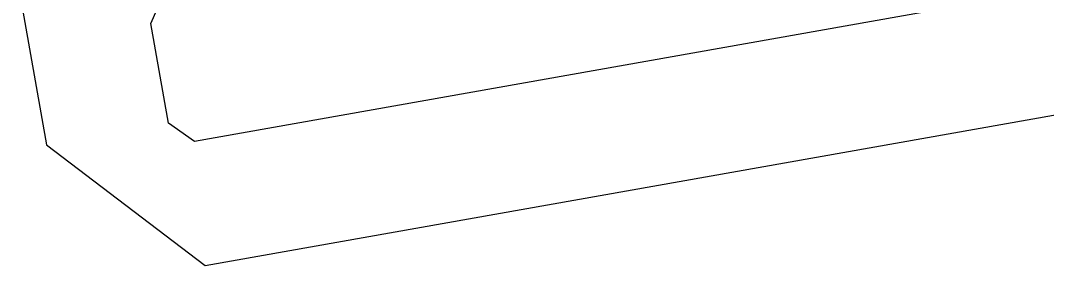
# Model space of a CAD drawing. Header units: millimetres. Extents: x -8417289 to 9420486, y 0 to 166066.
# Drawn here: x -196585.37 to -196574.27, y 105895.89 to 105898.59 of the extents above; entities that cross this region are included whole.
import ezdxf
from ezdxf import colors
from ezdxf.entities.mleader import LeaderData, LeaderLine
from ezdxf.math import Vec2, Vec3

# ---------------------------------------------------------------- set-up
doc = ezdxf.new("R2010")
doc.units = ezdxf.units.MM
doc.header["$MEASUREMENT"] = 0
doc.layers.get('0').update_dxf_attribs({"color": 250, "lineweight": 9})
for name, color, linetype, lineweight in [('_АР ТЕКСТ', 250, 'Continuous', 25), ('АР_Размеры', 175, 'Continuous', 9), ('АР_Сущ Несущая стена', 216, 'Continuous', 30)]:
    doc.layers.add(name, color=color, linetype=linetype, lineweight=lineweight)
doc.styles.add('ISOCPEUR', font='isocpeur.TTF')

# ---------------------------------------------------------------- blocks, each defined once
blk = doc.blocks.new('_DotSmall')
at = {"color": 0, "linetype": 'ByBlock', "const_width": 0.5}
blk.add_lwpolyline([(-0.0625, 0, 1), (0.0625, 0, 1)], format="xyb", close=True, dxfattribs=at)

msp = doc.modelspace()

# ---------------------------------------------------------------- linework, layer by layer
at = {"layer": 'АР_Размеры', "color": 5, "lineweight": 0, "ltscale": 100, "transparency": 33554687}
for points in [[(-196587.455, 105910.573), (-196585.093, 105897.247), (-196583.376, 105895.942), (-196523.251, 105906.598)], [(-196587.455, 105910.573), (-196585.093, 105897.247), (-196583.376, 105895.942), (-196523.251, 105906.598)], [(-196587.455, 105910.573), (-196585.093, 105897.247), (-196583.376, 105895.942), (-196523.251, 105906.598)], [(-196587.455, 105910.573), (-196585.093, 105897.247), (-196583.376, 105895.942), (-196523.251, 105906.598)], [(-196587.455, 105910.573), (-196585.093, 105897.247), (-196583.376, 105895.942), (-196523.251, 105906.598)], [(-196587.455, 105910.573), (-196585.093, 105897.247), (-196583.376, 105895.942), (-196523.251, 105906.598)], [(-196587.455, 105910.573), (-196585.093, 105897.247), (-196583.376, 105895.942), (-196523.251, 105906.598)], [(-196587.455, 105910.573), (-196585.093, 105897.247), (-196583.376, 105895.942), (-196523.251, 105906.598)], [(-196587.455, 105910.573), (-196585.093, 105897.247), (-196583.376, 105895.942), (-196523.251, 105906.598)], [(-196587.455, 105910.573), (-196585.093, 105897.247), (-196583.376, 105895.942), (-196523.251, 105906.598)], [(-196587.455, 105910.573), (-196585.093, 105897.247), (-196583.376, 105895.942), (-196523.251, 105906.598)], [(-196587.455, 105910.573), (-196585.093, 105897.247), (-196583.376, 105895.942), (-196523.251, 105906.598)], [(-196587.455, 105910.573), (-196585.093, 105897.247), (-196583.376, 105895.942), (-196523.251, 105906.598)], [(-196587.455, 105910.573), (-196585.093, 105897.247), (-196583.376, 105895.942), (-196523.251, 105906.598)], [(-196587.455, 105910.573), (-196585.093, 105897.247), (-196583.376, 105895.942), (-196523.251, 105906.598)], [(-196587.455, 105910.573), (-196585.093, 105897.247), (-196583.376, 105895.942), (-196523.251, 105906.598)], [(-196587.455, 105910.573), (-196585.093, 105897.247), (-196583.376, 105895.942), (-196523.251, 105906.598)], [(-196587.455, 105910.573), (-196585.093, 105897.247), (-196583.376, 105895.942), (-196523.251, 105906.598)], [(-196587.455, 105910.573), (-196585.093, 105897.247), (-196583.376, 105895.942), (-196523.251, 105906.598)], [(-196587.455, 105910.573), (-196585.093, 105897.247), (-196583.376, 105895.942), (-196523.251, 105906.598)], [(-196587.455, 105910.573), (-196585.093, 105897.247), (-196583.376, 105895.942), (-196523.251, 105906.598)], [(-196587.455, 105910.573), (-196585.093, 105897.247), (-196583.376, 105895.942), (-196523.251, 105906.598)], [(-196587.455, 105910.573), (-196585.093, 105897.247), (-196583.376, 105895.942), (-196523.251, 105906.598)], [(-196587.455, 105910.573), (-196585.093, 105897.247), (-196583.376, 105895.942), (-196523.251, 105906.598)], [(-196587.455, 105910.573), (-196585.093, 105897.247), (-196583.376, 105895.942), (-196523.251, 105906.598)], [(-196587.455, 105910.573), (-196585.093, 105897.247), (-196583.376, 105895.942), (-196523.251, 105906.598)], [(-196587.455, 105910.573), (-196585.093, 105897.247), (-196583.376, 105895.942), (-196523.251, 105906.598)], [(-196587.455, 105910.573), (-196585.093, 105897.247), (-196583.376, 105895.942), (-196523.251, 105906.598)], [(-196587.455, 105910.573), (-196585.093, 105897.247), (-196583.376, 105895.942), (-196523.251, 105906.598)], [(-196587.455, 105910.573), (-196585.093, 105897.247), (-196583.376, 105895.942), (-196523.251, 105906.598)], [(-196587.455, 105910.573), (-196585.093, 105897.247), (-196583.376, 105895.942), (-196523.251, 105906.598)], [(-196587.455, 105910.573), (-196585.093, 105897.247), (-196583.376, 105895.942), (-196523.251, 105906.598)], [(-196587.455, 105910.573), (-196585.093, 105897.247), (-196583.376, 105895.942), (-196523.251, 105906.598)], [(-196587.455, 105910.573), (-196585.093, 105897.247), (-196583.376, 105895.942), (-196523.251, 105906.598)], [(-196587.455, 105910.573), (-196585.093, 105897.247), (-196583.376, 105895.942), (-196523.251, 105906.598)], [(-196587.455, 105910.573), (-196585.093, 105897.247), (-196583.376, 105895.942), (-196523.251, 105906.598)], [(-196587.455, 105910.573), (-196585.093, 105897.247), (-196583.376, 105895.942), (-196523.251, 105906.598)], [(-196587.455, 105910.573), (-196585.093, 105897.247), (-196583.376, 105895.942), (-196523.251, 105906.598)], [(-196587.455, 105910.573), (-196585.093, 105897.247), (-196583.376, 105895.942), (-196523.251, 105906.598)], [(-196587.455, 105910.573), (-196585.093, 105897.247), (-196583.376, 105895.942), (-196523.251, 105906.598)], [(-196587.455, 105910.573), (-196585.093, 105897.247), (-196583.376, 105895.942), (-196523.251, 105906.598)], [(-196587.455, 105910.573), (-196585.093, 105897.247), (-196583.376, 105895.942), (-196523.251, 105906.598)], [(-196587.455, 105910.573), (-196585.093, 105897.247), (-196583.376, 105895.942), (-196523.251, 105906.598)], [(-196587.455, 105910.573), (-196585.093, 105897.247), (-196583.376, 105895.942), (-196523.251, 105906.598)], [(-196587.455, 105910.573), (-196585.093, 105897.247), (-196583.376, 105895.942), (-196523.251, 105906.598)], [(-196587.455, 105910.573), (-196585.093, 105897.247), (-196583.376, 105895.942), (-196523.251, 105906.598)], [(-196587.455, 105910.573), (-196585.093, 105897.247), (-196583.376, 105895.942), (-196523.251, 105906.598)], [(-196587.455, 105910.573), (-196585.093, 105897.247), (-196583.376, 105895.942), (-196523.251, 105906.598)], [(-196587.455, 105910.573), (-196585.093, 105897.247), (-196583.376, 105895.942), (-196523.251, 105906.598)], [(-196587.455, 105910.573), (-196585.093, 105897.247), (-196583.376, 105895.942), (-196523.251, 105906.598)], [(-196587.455, 105910.573), (-196585.093, 105897.247), (-196583.376, 105895.942), (-196523.251, 105906.598)], [(-196587.455, 105910.573), (-196585.093, 105897.247), (-196583.376, 105895.942), (-196523.251, 105906.598)], [(-196587.455, 105910.573), (-196585.093, 105897.247), (-196583.376, 105895.942), (-196523.251, 105906.598)], [(-196587.455, 105910.573), (-196585.093, 105897.247), (-196583.376, 105895.942), (-196523.251, 105906.598)], [(-196587.455, 105910.573), (-196585.093, 105897.247), (-196583.376, 105895.942), (-196523.251, 105906.598)], [(-196587.455, 105910.573), (-196585.093, 105897.247), (-196583.376, 105895.942), (-196523.251, 105906.598)], [(-196587.455, 105910.573), (-196585.093, 105897.247), (-196583.376, 105895.942), (-196523.251, 105906.598)], [(-196587.455, 105910.573), (-196585.093, 105897.247), (-196583.376, 105895.942), (-196523.251, 105906.598)], [(-196587.455, 105910.573), (-196585.093, 105897.247), (-196583.376, 105895.942), (-196523.251, 105906.598)], [(-196587.455, 105910.573), (-196585.093, 105897.247), (-196583.376, 105895.942), (-196523.251, 105906.598)], [(-196587.455, 105910.573), (-196585.093, 105897.247), (-196583.376, 105895.942), (-196523.251, 105906.598)], [(-196587.455, 105910.573), (-196585.093, 105897.247), (-196583.376, 105895.942), (-196523.251, 105906.598)], [(-196587.455, 105910.573), (-196585.093, 105897.247), (-196583.376, 105895.942), (-196523.251, 105906.598)], [(-196587.455, 105910.573), (-196585.093, 105897.247), (-196583.376, 105895.942), (-196523.251, 105906.598)], [(-196587.455, 105910.573), (-196585.093, 105897.247), (-196583.376, 105895.942), (-196523.251, 105906.598)], [(-196587.455, 105910.573), (-196585.093, 105897.247), (-196583.376, 105895.942), (-196523.251, 105906.598)], [(-196587.455, 105910.573), (-196585.093, 105897.247), (-196583.376, 105895.942), (-196523.251, 105906.598)], [(-196587.455, 105910.573), (-196585.093, 105897.247), (-196583.376, 105895.942), (-196523.251, 105906.598)], [(-196587.455, 105910.573), (-196585.093, 105897.247), (-196583.376, 105895.942), (-196523.251, 105906.598)], [(-196587.455, 105910.573), (-196585.093, 105897.247), (-196583.376, 105895.942), (-196523.251, 105906.598)], [(-196587.455, 105910.573), (-196585.093, 105897.247), (-196583.376, 105895.942), (-196523.251, 105906.598)], [(-196587.455, 105910.573), (-196585.093, 105897.247), (-196583.376, 105895.942), (-196523.251, 105906.598)], [(-196587.455, 105910.573), (-196585.093, 105897.247), (-196583.376, 105895.942), (-196523.251, 105906.598)], [(-196587.455, 105910.573), (-196585.093, 105897.247), (-196583.376, 105895.942), (-196523.251, 105906.598)], [(-196587.455, 105910.573), (-196585.093, 105897.247), (-196583.376, 105895.942), (-196523.251, 105906.598)], [(-196587.455, 105910.573), (-196585.093, 105897.247), (-196583.376, 105895.942), (-196523.251, 105906.598)], [(-196587.455, 105910.573), (-196585.093, 105897.247), (-196583.376, 105895.942), (-196523.251, 105906.598)], [(-196587.455, 105910.573), (-196585.093, 105897.247), (-196583.376, 105895.942), (-196523.251, 105906.598)], [(-196587.455, 105910.573), (-196585.093, 105897.247), (-196583.376, 105895.942), (-196523.251, 105906.598)], [(-196587.455, 105910.573), (-196585.093, 105897.247), (-196583.376, 105895.942), (-196523.251, 105906.598)], [(-196587.455, 105910.573), (-196585.093, 105897.247), (-196583.376, 105895.942), (-196523.251, 105906.598)], [(-196587.455, 105910.573), (-196585.093, 105897.247), (-196583.376, 105895.942), (-196523.251, 105906.598)], [(-196587.455, 105910.573), (-196585.093, 105897.247), (-196583.376, 105895.942), (-196523.251, 105906.598)], [(-196587.455, 105910.573), (-196585.093, 105897.247), (-196583.376, 105895.942), (-196523.251, 105906.598)], [(-196587.455, 105910.573), (-196585.093, 105897.247), (-196583.376, 105895.942), (-196523.251, 105906.598)], [(-196587.455, 105910.573), (-196585.093, 105897.247), (-196583.376, 105895.942), (-196523.251, 105906.598)], [(-196587.455, 105910.573), (-196585.093, 105897.247), (-196583.376, 105895.942), (-196523.251, 105906.598)], [(-196587.455, 105910.573), (-196585.093, 105897.247), (-196583.376, 105895.942), (-196523.251, 105906.598)], [(-196587.455, 105910.573), (-196585.093, 105897.247), (-196583.376, 105895.942), (-196523.251, 105906.598)], [(-196587.455, 105910.573), (-196585.093, 105897.247), (-196583.376, 105895.942), (-196523.251, 105906.598)], [(-196587.455, 105910.573), (-196585.093, 105897.247), (-196583.376, 105895.942), (-196523.251, 105906.598)], [(-196587.455, 105910.573), (-196585.093, 105897.247), (-196583.376, 105895.942), (-196523.251, 105906.598)], [(-196587.455, 105910.573), (-196585.093, 105897.247), (-196583.376, 105895.942), (-196523.251, 105906.598)], [(-196587.455, 105910.573), (-196585.093, 105897.247), (-196583.376, 105895.942), (-196523.251, 105906.598)], [(-196587.455, 105910.573), (-196585.093, 105897.247), (-196583.376, 105895.942), (-196523.251, 105906.598)], [(-196587.455, 105910.573), (-196585.093, 105897.247), (-196583.376, 105895.942), (-196523.251, 105906.598)], [(-196587.455, 105910.573), (-196585.093, 105897.247), (-196583.376, 105895.942), (-196523.251, 105906.598)], [(-196587.455, 105910.573), (-196585.093, 105897.247), (-196583.376, 105895.942), (-196523.251, 105906.598)], [(-196587.455, 105910.573), (-196585.093, 105897.247), (-196583.376, 105895.942), (-196523.251, 105906.598)], [(-196587.455, 105910.573), (-196585.093, 105897.247), (-196583.376, 105895.942), (-196523.251, 105906.598)], [(-196587.455, 105910.573), (-196585.093, 105897.247), (-196583.376, 105895.942), (-196523.251, 105906.598)], [(-196587.455, 105910.573), (-196585.093, 105897.247), (-196583.376, 105895.942), (-196523.251, 105906.598)], [(-196587.455, 105910.573), (-196585.093, 105897.247), (-196583.376, 105895.942), (-196523.251, 105906.598)], [(-196587.455, 105910.573), (-196585.093, 105897.247), (-196583.376, 105895.942), (-196523.251, 105906.598)], [(-196587.455, 105910.573), (-196585.093, 105897.247), (-196583.376, 105895.942), (-196523.251, 105906.598)], [(-196587.455, 105910.573), (-196585.093, 105897.247), (-196583.376, 105895.942), (-196523.251, 105906.598)], [(-196587.455, 105910.573), (-196585.093, 105897.247), (-196583.376, 105895.942), (-196523.251, 105906.598)], [(-196587.455, 105910.573), (-196585.093, 105897.247), (-196583.376, 105895.942), (-196523.251, 105906.598)], [(-196587.455, 105910.573), (-196585.093, 105897.247), (-196583.376, 105895.942), (-196523.251, 105906.598)], [(-196587.455, 105910.573), (-196585.093, 105897.247), (-196583.376, 105895.942), (-196523.251, 105906.598)], [(-196587.455, 105910.573), (-196585.093, 105897.247), (-196583.376, 105895.942), (-196523.251, 105906.598)], [(-196587.455, 105910.573), (-196585.093, 105897.247), (-196583.376, 105895.942), (-196523.251, 105906.598)], [(-196587.455, 105910.573), (-196585.093, 105897.247), (-196583.376, 105895.942), (-196523.251, 105906.598)], [(-196587.455, 105910.573), (-196585.093, 105897.247), (-196583.376, 105895.942), (-196523.251, 105906.598)], [(-196587.455, 105910.573), (-196585.093, 105897.247), (-196583.376, 105895.942), (-196523.251, 105906.598)], [(-196587.455, 105910.573), (-196585.093, 105897.247), (-196583.376, 105895.942), (-196523.251, 105906.598)], [(-196587.455, 105910.573), (-196585.093, 105897.247), (-196583.376, 105895.942), (-196523.251, 105906.598)], [(-196587.455, 105910.573), (-196585.093, 105897.247), (-196583.376, 105895.942), (-196523.251, 105906.598)], [(-196587.455, 105910.573), (-196585.093, 105897.247), (-196583.376, 105895.942), (-196523.251, 105906.598)], [(-196587.455, 105910.573), (-196585.093, 105897.247), (-196583.376, 105895.942), (-196523.251, 105906.598)], [(-196587.455, 105910.573), (-196585.093, 105897.247), (-196583.376, 105895.942), (-196523.251, 105906.598)], [(-196587.455, 105910.573), (-196585.093, 105897.247), (-196583.376, 105895.942), (-196523.251, 105906.598)], [(-196587.455, 105910.573), (-196585.093, 105897.247), (-196583.376, 105895.942), (-196523.251, 105906.598)], [(-196587.455, 105910.573), (-196585.093, 105897.247), (-196583.376, 105895.942), (-196523.251, 105906.598)], [(-196587.455, 105910.573), (-196585.093, 105897.247), (-196583.376, 105895.942), (-196523.251, 105906.598)], [(-196587.455, 105910.573), (-196585.093, 105897.247), (-196583.376, 105895.942), (-196523.251, 105906.598)], [(-196587.455, 105910.573), (-196585.093, 105897.247), (-196583.376, 105895.942), (-196523.251, 105906.598)], [(-196523.605, 105907.897), (-196583.49, 105897.283), (-196583.773, 105897.481), (-196583.964, 105898.561), (-196583.788, 105898.964), (-196581.387, 105899.39), (-196581.189, 105899.672), (-196581.317, 105900.393), (-196581.621, 105900.71), (-196584.022, 105900.285), (-196584.305, 105900.482), (-196585.262, 105905.885), (-196584.514, 105907.255)], [(-196523.605, 105907.897), (-196583.49, 105897.283), (-196583.773, 105897.481), (-196583.964, 105898.561), (-196583.788, 105898.964), (-196581.387, 105899.39), (-196581.189, 105899.672), (-196581.317, 105900.393), (-196581.621, 105900.71), (-196584.022, 105900.285), (-196584.305, 105900.482), (-196585.262, 105905.885), (-196584.514, 105907.255)], [(-196523.605, 105907.897), (-196583.49, 105897.283), (-196583.773, 105897.481), (-196583.964, 105898.561), (-196583.788, 105898.964), (-196581.387, 105899.39), (-196581.189, 105899.672), (-196581.317, 105900.393), (-196581.621, 105900.71), (-196584.022, 105900.285), (-196584.305, 105900.482), (-196585.262, 105905.885), (-196584.514, 105907.255)], [(-196523.605, 105907.897), (-196583.49, 105897.283), (-196583.773, 105897.481), (-196583.964, 105898.561), (-196583.788, 105898.964), (-196581.387, 105899.39), (-196581.189, 105899.672), (-196581.317, 105900.393), (-196581.621, 105900.71), (-196584.022, 105900.285), (-196584.305, 105900.482), (-196585.262, 105905.885), (-196584.514, 105907.255)], [(-196523.605, 105907.897), (-196583.49, 105897.283), (-196583.773, 105897.481), (-196583.964, 105898.561), (-196583.788, 105898.964), (-196581.387, 105899.39), (-196581.189, 105899.672), (-196581.317, 105900.393), (-196581.621, 105900.71), (-196584.022, 105900.285), (-196584.305, 105900.482), (-196585.262, 105905.885), (-196584.514, 105907.255)], [(-196523.605, 105907.897), (-196583.49, 105897.283), (-196583.773, 105897.481), (-196583.964, 105898.561), (-196583.788, 105898.964), (-196581.387, 105899.39), (-196581.189, 105899.672), (-196581.317, 105900.393), (-196581.621, 105900.71), (-196584.022, 105900.285), (-196584.305, 105900.482), (-196585.262, 105905.885), (-196584.514, 105907.255)], [(-196523.605, 105907.897), (-196583.49, 105897.283), (-196583.773, 105897.481), (-196583.964, 105898.561), (-196583.788, 105898.964), (-196581.387, 105899.39), (-196581.189, 105899.672), (-196581.317, 105900.393), (-196581.621, 105900.71), (-196584.022, 105900.285), (-196584.305, 105900.482), (-196585.262, 105905.885), (-196584.514, 105907.255)], [(-196523.605, 105907.897), (-196583.49, 105897.283), (-196583.773, 105897.481), (-196583.964, 105898.561), (-196583.788, 105898.964), (-196581.387, 105899.39), (-196581.189, 105899.672), (-196581.317, 105900.393), (-196581.621, 105900.71), (-196584.022, 105900.285), (-196584.305, 105900.482), (-196585.262, 105905.885), (-196584.514, 105907.255)], [(-196523.605, 105907.897), (-196583.49, 105897.283), (-196583.773, 105897.481), (-196583.964, 105898.561), (-196583.788, 105898.964), (-196581.387, 105899.39), (-196581.189, 105899.672), (-196581.317, 105900.393), (-196581.621, 105900.71), (-196584.022, 105900.285), (-196584.305, 105900.482), (-196585.262, 105905.885), (-196584.514, 105907.255)], [(-196523.605, 105907.897), (-196583.49, 105897.283), (-196583.773, 105897.481), (-196583.964, 105898.561), (-196583.788, 105898.964), (-196581.387, 105899.39), (-196581.189, 105899.672), (-196581.317, 105900.393), (-196581.621, 105900.71), (-196584.022, 105900.285), (-196584.305, 105900.482), (-196585.262, 105905.885), (-196584.514, 105907.255)], [(-196523.605, 105907.897), (-196583.49, 105897.283), (-196583.773, 105897.481), (-196583.964, 105898.561), (-196583.788, 105898.964), (-196581.387, 105899.39), (-196581.189, 105899.672), (-196581.317, 105900.393), (-196581.621, 105900.71), (-196584.022, 105900.285), (-196584.305, 105900.482), (-196585.262, 105905.885), (-196584.514, 105907.255)], [(-196523.605, 105907.897), (-196583.49, 105897.283), (-196583.773, 105897.481), (-196583.964, 105898.561), (-196583.788, 105898.964), (-196581.387, 105899.39), (-196581.189, 105899.672), (-196581.317, 105900.393), (-196581.621, 105900.71), (-196584.022, 105900.285), (-196584.305, 105900.482), (-196585.262, 105905.885), (-196584.514, 105907.255)], [(-196523.605, 105907.897), (-196583.49, 105897.283), (-196583.773, 105897.481), (-196583.964, 105898.561), (-196583.788, 105898.964), (-196581.387, 105899.39), (-196581.189, 105899.672), (-196581.317, 105900.393), (-196581.621, 105900.71), (-196584.022, 105900.285), (-196584.305, 105900.482), (-196585.262, 105905.885), (-196584.514, 105907.255)], [(-196523.605, 105907.897), (-196583.49, 105897.283), (-196583.773, 105897.481), (-196583.964, 105898.561), (-196583.788, 105898.964), (-196581.387, 105899.39), (-196581.189, 105899.672), (-196581.317, 105900.393), (-196581.621, 105900.71), (-196584.022, 105900.285), (-196584.305, 105900.482), (-196585.262, 105905.885), (-196584.514, 105907.255)], [(-196523.605, 105907.897), (-196583.49, 105897.283), (-196583.773, 105897.481), (-196583.964, 105898.561), (-196583.788, 105898.964), (-196581.387, 105899.39), (-196581.189, 105899.672), (-196581.317, 105900.393), (-196581.621, 105900.71), (-196584.022, 105900.285), (-196584.305, 105900.482), (-196585.262, 105905.885), (-196584.514, 105907.255)], [(-196523.605, 105907.897), (-196583.49, 105897.283), (-196583.773, 105897.481), (-196583.964, 105898.561), (-196583.788, 105898.964), (-196581.387, 105899.39), (-196581.189, 105899.672), (-196581.317, 105900.393), (-196581.621, 105900.71), (-196584.022, 105900.285), (-196584.305, 105900.482), (-196585.262, 105905.885), (-196584.514, 105907.255)], [(-196523.605, 105907.897), (-196583.49, 105897.283), (-196583.773, 105897.481), (-196583.964, 105898.561), (-196583.788, 105898.964), (-196581.387, 105899.39), (-196581.189, 105899.672), (-196581.317, 105900.393), (-196581.621, 105900.71), (-196584.022, 105900.285), (-196584.305, 105900.482), (-196585.262, 105905.885), (-196584.514, 105907.255)], [(-196523.605, 105907.897), (-196583.49, 105897.283), (-196583.773, 105897.481), (-196583.964, 105898.561), (-196583.788, 105898.964), (-196581.387, 105899.39), (-196581.189, 105899.672), (-196581.317, 105900.393), (-196581.621, 105900.71), (-196584.022, 105900.285), (-196584.305, 105900.482), (-196585.262, 105905.885), (-196584.514, 105907.255)], [(-196523.605, 105907.897), (-196583.49, 105897.283), (-196583.773, 105897.481), (-196583.964, 105898.561), (-196583.788, 105898.964), (-196581.387, 105899.39), (-196581.189, 105899.672), (-196581.317, 105900.393), (-196581.621, 105900.71), (-196584.022, 105900.285), (-196584.305, 105900.482), (-196585.262, 105905.885), (-196584.514, 105907.255)], [(-196523.605, 105907.897), (-196583.49, 105897.283), (-196583.773, 105897.481), (-196583.964, 105898.561), (-196583.788, 105898.964), (-196581.387, 105899.39), (-196581.189, 105899.672), (-196581.317, 105900.393), (-196581.621, 105900.71), (-196584.022, 105900.285), (-196584.305, 105900.482), (-196585.262, 105905.885), (-196584.514, 105907.255)], [(-196523.605, 105907.897), (-196583.49, 105897.283), (-196583.773, 105897.481), (-196583.964, 105898.561), (-196583.788, 105898.964), (-196581.387, 105899.39), (-196581.189, 105899.672), (-196581.317, 105900.393), (-196581.621, 105900.71), (-196584.022, 105900.285), (-196584.305, 105900.482), (-196585.262, 105905.885), (-196584.514, 105907.255)], [(-196523.605, 105907.897), (-196583.49, 105897.283), (-196583.773, 105897.481), (-196583.964, 105898.561), (-196583.788, 105898.964), (-196581.387, 105899.39), (-196581.189, 105899.672), (-196581.317, 105900.393), (-196581.621, 105900.71), (-196584.022, 105900.285), (-196584.305, 105900.482), (-196585.262, 105905.885), (-196584.514, 105907.255)], [(-196523.605, 105907.897), (-196583.49, 105897.283), (-196583.773, 105897.481), (-196583.964, 105898.561), (-196583.788, 105898.964), (-196581.387, 105899.39), (-196581.189, 105899.672), (-196581.317, 105900.393), (-196581.621, 105900.71), (-196584.022, 105900.285), (-196584.305, 105900.482), (-196585.262, 105905.885), (-196584.514, 105907.255)], [(-196523.605, 105907.897), (-196583.49, 105897.283), (-196583.773, 105897.481), (-196583.964, 105898.561), (-196583.788, 105898.964), (-196581.387, 105899.39), (-196581.189, 105899.672), (-196581.317, 105900.393), (-196581.621, 105900.71), (-196584.022, 105900.285), (-196584.305, 105900.482), (-196585.262, 105905.885), (-196584.514, 105907.255)], [(-196523.605, 105907.897), (-196583.49, 105897.283), (-196583.773, 105897.481), (-196583.964, 105898.561), (-196583.788, 105898.964), (-196581.387, 105899.39), (-196581.189, 105899.672), (-196581.317, 105900.393), (-196581.621, 105900.71), (-196584.022, 105900.285), (-196584.305, 105900.482), (-196585.262, 105905.885), (-196584.514, 105907.255)], [(-196523.605, 105907.897), (-196583.49, 105897.283), (-196583.773, 105897.481), (-196583.964, 105898.561), (-196583.788, 105898.964), (-196581.387, 105899.39), (-196581.189, 105899.672), (-196581.317, 105900.393), (-196581.621, 105900.71), (-196584.022, 105900.285), (-196584.305, 105900.482), (-196585.262, 105905.885), (-196584.514, 105907.255)], [(-196523.605, 105907.897), (-196583.49, 105897.283), (-196583.773, 105897.481), (-196583.964, 105898.561), (-196583.788, 105898.964), (-196581.387, 105899.39), (-196581.189, 105899.672), (-196581.317, 105900.393), (-196581.621, 105900.71), (-196584.022, 105900.285), (-196584.305, 105900.482), (-196585.262, 105905.885), (-196584.514, 105907.255)], [(-196523.605, 105907.897), (-196583.49, 105897.283), (-196583.773, 105897.481), (-196583.964, 105898.561), (-196583.788, 105898.964), (-196581.387, 105899.39), (-196581.189, 105899.672), (-196581.317, 105900.393), (-196581.621, 105900.71), (-196584.022, 105900.285), (-196584.305, 105900.482), (-196585.262, 105905.885), (-196584.514, 105907.255)], [(-196523.605, 105907.897), (-196583.49, 105897.283), (-196583.773, 105897.481), (-196583.964, 105898.561), (-196583.788, 105898.964), (-196581.387, 105899.39), (-196581.189, 105899.672), (-196581.317, 105900.393), (-196581.621, 105900.71), (-196584.022, 105900.285), (-196584.305, 105900.482), (-196585.262, 105905.885), (-196584.514, 105907.255)], [(-196523.605, 105907.897), (-196583.49, 105897.283), (-196583.773, 105897.481), (-196583.964, 105898.561), (-196583.788, 105898.964), (-196581.387, 105899.39), (-196581.189, 105899.672), (-196581.317, 105900.393), (-196581.621, 105900.71), (-196584.022, 105900.285), (-196584.305, 105900.482), (-196585.262, 105905.885), (-196584.514, 105907.255)], [(-196523.605, 105907.897), (-196583.49, 105897.283), (-196583.773, 105897.481), (-196583.964, 105898.561), (-196583.788, 105898.964), (-196581.387, 105899.39), (-196581.189, 105899.672), (-196581.317, 105900.393), (-196581.621, 105900.71), (-196584.022, 105900.285), (-196584.305, 105900.482), (-196585.262, 105905.885), (-196584.514, 105907.255)], [(-196523.605, 105907.897), (-196583.49, 105897.283), (-196583.773, 105897.481), (-196583.964, 105898.561), (-196583.788, 105898.964), (-196581.387, 105899.39), (-196581.189, 105899.672), (-196581.317, 105900.393), (-196581.621, 105900.71), (-196584.022, 105900.285), (-196584.305, 105900.482), (-196585.262, 105905.885), (-196584.514, 105907.255)], [(-196523.605, 105907.897), (-196583.49, 105897.283), (-196583.773, 105897.481), (-196583.964, 105898.561), (-196583.788, 105898.964), (-196581.387, 105899.39), (-196581.189, 105899.672), (-196581.317, 105900.393), (-196581.621, 105900.71), (-196584.022, 105900.285), (-196584.305, 105900.482), (-196585.262, 105905.885), (-196584.514, 105907.255)], [(-196523.605, 105907.897), (-196583.49, 105897.283), (-196583.773, 105897.481), (-196583.964, 105898.561), (-196583.788, 105898.964), (-196581.387, 105899.39), (-196581.189, 105899.672), (-196581.317, 105900.393), (-196581.621, 105900.71), (-196584.022, 105900.285), (-196584.305, 105900.482), (-196585.262, 105905.885), (-196584.514, 105907.255)], [(-196523.605, 105907.897), (-196583.49, 105897.283), (-196583.773, 105897.481), (-196583.964, 105898.561), (-196583.788, 105898.964), (-196581.387, 105899.39), (-196581.189, 105899.672), (-196581.317, 105900.393), (-196581.621, 105900.71), (-196584.022, 105900.285), (-196584.305, 105900.482), (-196585.262, 105905.885), (-196584.514, 105907.255)], [(-196523.605, 105907.897), (-196583.49, 105897.283), (-196583.773, 105897.481), (-196583.964, 105898.561), (-196583.788, 105898.964), (-196581.387, 105899.39), (-196581.189, 105899.672), (-196581.317, 105900.393), (-196581.621, 105900.71), (-196584.022, 105900.285), (-196584.305, 105900.482), (-196585.262, 105905.885), (-196584.514, 105907.255)], [(-196523.605, 105907.897), (-196583.49, 105897.283), (-196583.773, 105897.481), (-196583.964, 105898.561), (-196583.788, 105898.964), (-196581.387, 105899.39), (-196581.189, 105899.672), (-196581.317, 105900.393), (-196581.621, 105900.71), (-196584.022, 105900.285), (-196584.305, 105900.482), (-196585.262, 105905.885), (-196584.514, 105907.255)], [(-196523.605, 105907.897), (-196583.49, 105897.283), (-196583.773, 105897.481), (-196583.964, 105898.561), (-196583.788, 105898.964), (-196581.387, 105899.39), (-196581.189, 105899.672), (-196581.317, 105900.393), (-196581.621, 105900.71), (-196584.022, 105900.285), (-196584.305, 105900.482), (-196585.262, 105905.885), (-196584.514, 105907.255)], [(-196523.605, 105907.897), (-196583.49, 105897.283), (-196583.773, 105897.481), (-196583.964, 105898.561), (-196583.788, 105898.964), (-196581.387, 105899.39), (-196581.189, 105899.672), (-196581.317, 105900.393), (-196581.621, 105900.71), (-196584.022, 105900.285), (-196584.305, 105900.482), (-196585.262, 105905.885), (-196584.514, 105907.255)], [(-196523.605, 105907.897), (-196583.49, 105897.283), (-196583.773, 105897.481), (-196583.964, 105898.561), (-196583.788, 105898.964), (-196581.387, 105899.39), (-196581.189, 105899.672), (-196581.317, 105900.393), (-196581.621, 105900.71), (-196584.022, 105900.285), (-196584.305, 105900.482), (-196585.262, 105905.885), (-196584.514, 105907.255)], [(-196523.605, 105907.897), (-196583.49, 105897.283), (-196583.773, 105897.481), (-196583.964, 105898.561), (-196583.788, 105898.964), (-196581.387, 105899.39), (-196581.189, 105899.672), (-196581.317, 105900.393), (-196581.621, 105900.71), (-196584.022, 105900.285), (-196584.305, 105900.482), (-196585.262, 105905.885), (-196584.514, 105907.255)], [(-196523.605, 105907.897), (-196583.49, 105897.283), (-196583.773, 105897.481), (-196583.964, 105898.561), (-196583.788, 105898.964), (-196581.387, 105899.39), (-196581.189, 105899.672), (-196581.317, 105900.393), (-196581.621, 105900.71), (-196584.022, 105900.285), (-196584.305, 105900.482), (-196585.262, 105905.885), (-196584.514, 105907.255)], [(-196523.605, 105907.897), (-196583.49, 105897.283), (-196583.773, 105897.481), (-196583.964, 105898.561), (-196583.788, 105898.964), (-196581.387, 105899.39), (-196581.189, 105899.672), (-196581.317, 105900.393), (-196581.621, 105900.71), (-196584.022, 105900.285), (-196584.305, 105900.482), (-196585.262, 105905.885), (-196584.514, 105907.255)], [(-196523.605, 105907.897), (-196583.49, 105897.283), (-196583.773, 105897.481), (-196583.964, 105898.561), (-196583.788, 105898.964), (-196581.387, 105899.39), (-196581.189, 105899.672), (-196581.317, 105900.393), (-196581.621, 105900.71), (-196584.022, 105900.285), (-196584.305, 105900.482), (-196585.262, 105905.885), (-196584.514, 105907.255)], [(-196523.605, 105907.897), (-196583.49, 105897.283), (-196583.773, 105897.481), (-196583.964, 105898.561), (-196583.788, 105898.964), (-196581.387, 105899.39), (-196581.189, 105899.672), (-196581.317, 105900.393), (-196581.621, 105900.71), (-196584.022, 105900.285), (-196584.305, 105900.482), (-196585.262, 105905.885), (-196584.514, 105907.255)], [(-196523.605, 105907.897), (-196583.49, 105897.283), (-196583.773, 105897.481), (-196583.964, 105898.561), (-196583.788, 105898.964), (-196581.387, 105899.39), (-196581.189, 105899.672), (-196581.317, 105900.393), (-196581.621, 105900.71), (-196584.022, 105900.285), (-196584.305, 105900.482), (-196585.262, 105905.885), (-196584.514, 105907.255)], [(-196523.605, 105907.897), (-196583.49, 105897.283), (-196583.773, 105897.481), (-196583.964, 105898.561), (-196583.788, 105898.964), (-196581.387, 105899.39), (-196581.189, 105899.672), (-196581.317, 105900.393), (-196581.621, 105900.71), (-196584.022, 105900.285), (-196584.305, 105900.482), (-196585.262, 105905.885), (-196584.514, 105907.255)], [(-196523.605, 105907.897), (-196583.49, 105897.283), (-196583.773, 105897.481), (-196583.964, 105898.561), (-196583.788, 105898.964), (-196581.387, 105899.39), (-196581.189, 105899.672), (-196581.317, 105900.393), (-196581.621, 105900.71), (-196584.022, 105900.285), (-196584.305, 105900.482), (-196585.262, 105905.885), (-196584.514, 105907.255)], [(-196523.605, 105907.897), (-196583.49, 105897.283), (-196583.773, 105897.481), (-196583.964, 105898.561), (-196583.788, 105898.964), (-196581.387, 105899.39), (-196581.189, 105899.672), (-196581.317, 105900.393), (-196581.621, 105900.71), (-196584.022, 105900.285), (-196584.305, 105900.482), (-196585.262, 105905.885), (-196584.514, 105907.255)], [(-196523.605, 105907.897), (-196583.49, 105897.283), (-196583.773, 105897.481), (-196583.964, 105898.561), (-196583.788, 105898.964), (-196581.387, 105899.39), (-196581.189, 105899.672), (-196581.317, 105900.393), (-196581.621, 105900.71), (-196584.022, 105900.285), (-196584.305, 105900.482), (-196585.262, 105905.885), (-196584.514, 105907.255)], [(-196523.605, 105907.897), (-196583.49, 105897.283), (-196583.773, 105897.481), (-196583.964, 105898.561), (-196583.788, 105898.964), (-196581.387, 105899.39), (-196581.189, 105899.672), (-196581.317, 105900.393), (-196581.621, 105900.71), (-196584.022, 105900.285), (-196584.305, 105900.482), (-196585.262, 105905.885), (-196584.514, 105907.255)], [(-196523.605, 105907.897), (-196583.49, 105897.283), (-196583.773, 105897.481), (-196583.964, 105898.561), (-196583.788, 105898.964), (-196581.387, 105899.39), (-196581.189, 105899.672), (-196581.317, 105900.393), (-196581.621, 105900.71), (-196584.022, 105900.285), (-196584.305, 105900.482), (-196585.262, 105905.885), (-196584.514, 105907.255)], [(-196523.605, 105907.897), (-196583.49, 105897.283), (-196583.773, 105897.481), (-196583.964, 105898.561), (-196583.788, 105898.964), (-196581.387, 105899.39), (-196581.189, 105899.672), (-196581.317, 105900.393), (-196581.621, 105900.71), (-196584.022, 105900.285), (-196584.305, 105900.482), (-196585.262, 105905.885), (-196584.514, 105907.255)], [(-196523.605, 105907.897), (-196583.49, 105897.283), (-196583.773, 105897.481), (-196583.964, 105898.561), (-196583.788, 105898.964), (-196581.387, 105899.39), (-196581.189, 105899.672), (-196581.317, 105900.393), (-196581.621, 105900.71), (-196584.022, 105900.285), (-196584.305, 105900.482), (-196585.262, 105905.885), (-196584.514, 105907.255)], [(-196523.605, 105907.897), (-196583.49, 105897.283), (-196583.773, 105897.481), (-196583.964, 105898.561), (-196583.788, 105898.964), (-196581.387, 105899.39), (-196581.189, 105899.672), (-196581.317, 105900.393), (-196581.621, 105900.71), (-196584.022, 105900.285), (-196584.305, 105900.482), (-196585.262, 105905.885), (-196584.514, 105907.255)], [(-196523.605, 105907.897), (-196583.49, 105897.283), (-196583.773, 105897.481), (-196583.964, 105898.561), (-196583.788, 105898.964), (-196581.387, 105899.39), (-196581.189, 105899.672), (-196581.317, 105900.393), (-196581.621, 105900.71), (-196584.022, 105900.285), (-196584.305, 105900.482), (-196585.262, 105905.885), (-196584.514, 105907.255)], [(-196523.605, 105907.897), (-196583.49, 105897.283), (-196583.773, 105897.481), (-196583.964, 105898.561), (-196583.788, 105898.964), (-196581.387, 105899.39), (-196581.189, 105899.672), (-196581.317, 105900.393), (-196581.621, 105900.71), (-196584.022, 105900.285), (-196584.305, 105900.482), (-196585.262, 105905.885), (-196584.514, 105907.255)], [(-196523.605, 105907.897), (-196583.49, 105897.283), (-196583.773, 105897.481), (-196583.964, 105898.561), (-196583.788, 105898.964), (-196581.387, 105899.39), (-196581.189, 105899.672), (-196581.317, 105900.393), (-196581.621, 105900.71), (-196584.022, 105900.285), (-196584.305, 105900.482), (-196585.262, 105905.885), (-196584.514, 105907.255)], [(-196523.605, 105907.897), (-196583.49, 105897.283), (-196583.773, 105897.481), (-196583.964, 105898.561), (-196583.788, 105898.964), (-196581.387, 105899.39), (-196581.189, 105899.672), (-196581.317, 105900.393), (-196581.621, 105900.71), (-196584.022, 105900.285), (-196584.305, 105900.482), (-196585.262, 105905.885), (-196584.514, 105907.255)], [(-196523.605, 105907.897), (-196583.49, 105897.283), (-196583.773, 105897.481), (-196583.964, 105898.561), (-196583.788, 105898.964), (-196581.387, 105899.39), (-196581.189, 105899.672), (-196581.317, 105900.393), (-196581.621, 105900.71), (-196584.022, 105900.285), (-196584.305, 105900.482), (-196585.262, 105905.885), (-196584.514, 105907.255)], [(-196523.605, 105907.897), (-196583.49, 105897.283), (-196583.773, 105897.481), (-196583.964, 105898.561), (-196583.788, 105898.964), (-196581.387, 105899.39), (-196581.189, 105899.672), (-196581.317, 105900.393), (-196581.621, 105900.71), (-196584.022, 105900.285), (-196584.305, 105900.482), (-196585.262, 105905.885), (-196584.514, 105907.255)], [(-196523.605, 105907.897), (-196583.49, 105897.283), (-196583.773, 105897.481), (-196583.964, 105898.561), (-196583.788, 105898.964), (-196581.387, 105899.39), (-196581.189, 105899.672), (-196581.317, 105900.393), (-196581.621, 105900.71), (-196584.022, 105900.285), (-196584.305, 105900.482), (-196585.262, 105905.885), (-196584.514, 105907.255)], [(-196523.605, 105907.897), (-196583.49, 105897.283), (-196583.773, 105897.481), (-196583.964, 105898.561), (-196583.788, 105898.964), (-196581.387, 105899.39), (-196581.189, 105899.672), (-196581.317, 105900.393), (-196581.621, 105900.71), (-196584.022, 105900.285), (-196584.305, 105900.482), (-196585.262, 105905.885), (-196584.514, 105907.255)], [(-196523.605, 105907.897), (-196583.49, 105897.283), (-196583.773, 105897.481), (-196583.964, 105898.561), (-196583.788, 105898.964), (-196581.387, 105899.39), (-196581.189, 105899.672), (-196581.317, 105900.393), (-196581.621, 105900.71), (-196584.022, 105900.285), (-196584.305, 105900.482), (-196585.262, 105905.885), (-196584.514, 105907.255)], [(-196523.605, 105907.897), (-196583.49, 105897.283), (-196583.773, 105897.481), (-196583.964, 105898.561), (-196583.788, 105898.964), (-196581.387, 105899.39), (-196581.189, 105899.672), (-196581.317, 105900.393), (-196581.621, 105900.71), (-196584.022, 105900.285), (-196584.305, 105900.482), (-196585.262, 105905.885), (-196584.514, 105907.255)], [(-196523.605, 105907.897), (-196583.49, 105897.283), (-196583.773, 105897.481), (-196583.964, 105898.561), (-196583.788, 105898.964), (-196581.387, 105899.39), (-196581.189, 105899.672), (-196581.317, 105900.393), (-196581.621, 105900.71), (-196584.022, 105900.285), (-196584.305, 105900.482), (-196585.262, 105905.885), (-196584.514, 105907.255)], [(-196523.605, 105907.897), (-196583.49, 105897.283), (-196583.773, 105897.481), (-196583.964, 105898.561), (-196583.788, 105898.964), (-196581.387, 105899.39), (-196581.189, 105899.672), (-196581.317, 105900.393), (-196581.621, 105900.71), (-196584.022, 105900.285), (-196584.305, 105900.482), (-196585.262, 105905.885), (-196584.514, 105907.255)], [(-196523.605, 105907.897), (-196583.49, 105897.283), (-196583.773, 105897.481), (-196583.964, 105898.561), (-196583.788, 105898.964), (-196581.387, 105899.39), (-196581.189, 105899.672), (-196581.317, 105900.393), (-196581.621, 105900.71), (-196584.022, 105900.285), (-196584.305, 105900.482), (-196585.262, 105905.885), (-196584.514, 105907.255)], [(-196523.605, 105907.897), (-196583.49, 105897.283), (-196583.773, 105897.481), (-196583.964, 105898.561), (-196583.788, 105898.964), (-196581.387, 105899.39), (-196581.189, 105899.672), (-196581.317, 105900.393), (-196581.621, 105900.71), (-196584.022, 105900.285), (-196584.305, 105900.482), (-196585.262, 105905.885), (-196584.514, 105907.255)], [(-196523.605, 105907.897), (-196583.49, 105897.283), (-196583.773, 105897.481), (-196583.964, 105898.561), (-196583.788, 105898.964), (-196581.387, 105899.39), (-196581.189, 105899.672), (-196581.317, 105900.393), (-196581.621, 105900.71), (-196584.022, 105900.285), (-196584.305, 105900.482), (-196585.262, 105905.885), (-196584.514, 105907.255)], [(-196523.605, 105907.897), (-196583.49, 105897.283), (-196583.773, 105897.481), (-196583.964, 105898.561), (-196583.788, 105898.964), (-196581.387, 105899.39), (-196581.189, 105899.672), (-196581.317, 105900.393), (-196581.621, 105900.71), (-196584.022, 105900.285), (-196584.305, 105900.482), (-196585.262, 105905.885), (-196584.514, 105907.255)], [(-196523.605, 105907.897), (-196583.49, 105897.283), (-196583.773, 105897.481), (-196583.964, 105898.561), (-196583.788, 105898.964), (-196581.387, 105899.39), (-196581.189, 105899.672), (-196581.317, 105900.393), (-196581.621, 105900.71), (-196584.022, 105900.285), (-196584.305, 105900.482), (-196585.262, 105905.885), (-196584.514, 105907.255)], [(-196523.605, 105907.897), (-196583.49, 105897.283), (-196583.773, 105897.481), (-196583.964, 105898.561), (-196583.788, 105898.964), (-196581.387, 105899.39), (-196581.189, 105899.672), (-196581.317, 105900.393), (-196581.621, 105900.71), (-196584.022, 105900.285), (-196584.305, 105900.482), (-196585.262, 105905.885), (-196584.514, 105907.255)], [(-196523.605, 105907.897), (-196583.49, 105897.283), (-196583.773, 105897.481), (-196583.964, 105898.561), (-196583.788, 105898.964), (-196581.387, 105899.39), (-196581.189, 105899.672), (-196581.317, 105900.393), (-196581.621, 105900.71), (-196584.022, 105900.285), (-196584.305, 105900.482), (-196585.262, 105905.885), (-196584.514, 105907.255)], [(-196523.605, 105907.897), (-196583.49, 105897.283), (-196583.773, 105897.481), (-196583.964, 105898.561), (-196583.788, 105898.964), (-196581.387, 105899.39), (-196581.189, 105899.672), (-196581.317, 105900.393), (-196581.621, 105900.71), (-196584.022, 105900.285), (-196584.305, 105900.482), (-196585.262, 105905.885), (-196584.514, 105907.255)], [(-196523.605, 105907.897), (-196583.49, 105897.283), (-196583.773, 105897.481), (-196583.964, 105898.561), (-196583.788, 105898.964), (-196581.387, 105899.39), (-196581.189, 105899.672), (-196581.317, 105900.393), (-196581.621, 105900.71), (-196584.022, 105900.285), (-196584.305, 105900.482), (-196585.262, 105905.885), (-196584.514, 105907.255)], [(-196523.605, 105907.897), (-196583.49, 105897.283), (-196583.773, 105897.481), (-196583.964, 105898.561), (-196583.788, 105898.964), (-196581.387, 105899.39), (-196581.189, 105899.672), (-196581.317, 105900.393), (-196581.621, 105900.71), (-196584.022, 105900.285), (-196584.305, 105900.482), (-196585.262, 105905.885), (-196584.514, 105907.255)], [(-196523.605, 105907.897), (-196583.49, 105897.283), (-196583.773, 105897.481), (-196583.964, 105898.561), (-196583.788, 105898.964), (-196581.387, 105899.39), (-196581.189, 105899.672), (-196581.317, 105900.393), (-196581.621, 105900.71), (-196584.022, 105900.285), (-196584.305, 105900.482), (-196585.262, 105905.885), (-196584.514, 105907.255)], [(-196523.605, 105907.897), (-196583.49, 105897.283), (-196583.773, 105897.481), (-196583.964, 105898.561), (-196583.788, 105898.964), (-196581.387, 105899.39), (-196581.189, 105899.672), (-196581.317, 105900.393), (-196581.621, 105900.71), (-196584.022, 105900.285), (-196584.305, 105900.482), (-196585.262, 105905.885), (-196584.514, 105907.255)], [(-196523.605, 105907.897), (-196583.49, 105897.283), (-196583.773, 105897.481), (-196583.964, 105898.561), (-196583.788, 105898.964), (-196581.387, 105899.39), (-196581.189, 105899.672), (-196581.317, 105900.393), (-196581.621, 105900.71), (-196584.022, 105900.285), (-196584.305, 105900.482), (-196585.262, 105905.885), (-196584.514, 105907.255)], [(-196523.605, 105907.897), (-196583.49, 105897.283), (-196583.773, 105897.481), (-196583.964, 105898.561), (-196583.788, 105898.964), (-196581.387, 105899.39), (-196581.189, 105899.672), (-196581.317, 105900.393), (-196581.621, 105900.71), (-196584.022, 105900.285), (-196584.305, 105900.482), (-196585.262, 105905.885), (-196584.514, 105907.255)], [(-196523.605, 105907.897), (-196583.49, 105897.283), (-196583.773, 105897.481), (-196583.964, 105898.561), (-196583.788, 105898.964), (-196581.387, 105899.39), (-196581.189, 105899.672), (-196581.317, 105900.393), (-196581.621, 105900.71), (-196584.022, 105900.285), (-196584.305, 105900.482), (-196585.262, 105905.885), (-196584.514, 105907.255)], [(-196523.605, 105907.897), (-196583.49, 105897.283), (-196583.773, 105897.481), (-196583.964, 105898.561), (-196583.788, 105898.964), (-196581.387, 105899.39), (-196581.189, 105899.672), (-196581.317, 105900.393), (-196581.621, 105900.71), (-196584.022, 105900.285), (-196584.305, 105900.482), (-196585.262, 105905.885), (-196584.514, 105907.255)], [(-196523.605, 105907.897), (-196583.49, 105897.283), (-196583.773, 105897.481), (-196583.964, 105898.561), (-196583.788, 105898.964), (-196581.387, 105899.39), (-196581.189, 105899.672), (-196581.317, 105900.393), (-196581.621, 105900.71), (-196584.022, 105900.285), (-196584.305, 105900.482), (-196585.262, 105905.885), (-196584.514, 105907.255)], [(-196523.605, 105907.897), (-196583.49, 105897.283), (-196583.773, 105897.481), (-196583.964, 105898.561), (-196583.788, 105898.964), (-196581.387, 105899.39), (-196581.189, 105899.672), (-196581.317, 105900.393), (-196581.621, 105900.71), (-196584.022, 105900.285), (-196584.305, 105900.482), (-196585.262, 105905.885), (-196584.514, 105907.255)], [(-196523.605, 105907.897), (-196583.49, 105897.283), (-196583.773, 105897.481), (-196583.964, 105898.561), (-196583.788, 105898.964), (-196581.387, 105899.39), (-196581.189, 105899.672), (-196581.317, 105900.393), (-196581.621, 105900.71), (-196584.022, 105900.285), (-196584.305, 105900.482), (-196585.262, 105905.885), (-196584.514, 105907.255)], [(-196523.605, 105907.897), (-196583.49, 105897.283), (-196583.773, 105897.481), (-196583.964, 105898.561), (-196583.788, 105898.964), (-196581.387, 105899.39), (-196581.189, 105899.672), (-196581.317, 105900.393), (-196581.621, 105900.71), (-196584.022, 105900.285), (-196584.305, 105900.482), (-196585.262, 105905.885), (-196584.514, 105907.255)], [(-196523.605, 105907.897), (-196583.49, 105897.283), (-196583.773, 105897.481), (-196583.964, 105898.561), (-196583.788, 105898.964), (-196581.387, 105899.39), (-196581.189, 105899.672), (-196581.317, 105900.393), (-196581.621, 105900.71), (-196584.022, 105900.285), (-196584.305, 105900.482), (-196585.262, 105905.885), (-196584.514, 105907.255)], [(-196523.605, 105907.897), (-196583.49, 105897.283), (-196583.773, 105897.481), (-196583.964, 105898.561), (-196583.788, 105898.964), (-196581.387, 105899.39), (-196581.189, 105899.672), (-196581.317, 105900.393), (-196581.621, 105900.71), (-196584.022, 105900.285), (-196584.305, 105900.482), (-196585.262, 105905.885), (-196584.514, 105907.255)], [(-196523.605, 105907.897), (-196583.49, 105897.283), (-196583.773, 105897.481), (-196583.964, 105898.561), (-196583.788, 105898.964), (-196581.387, 105899.39), (-196581.189, 105899.672), (-196581.317, 105900.393), (-196581.621, 105900.71), (-196584.022, 105900.285), (-196584.305, 105900.482), (-196585.262, 105905.885), (-196584.514, 105907.255)], [(-196523.605, 105907.897), (-196583.49, 105897.283), (-196583.773, 105897.481), (-196583.964, 105898.561), (-196583.788, 105898.964), (-196581.387, 105899.39), (-196581.189, 105899.672), (-196581.317, 105900.393), (-196581.621, 105900.71), (-196584.022, 105900.285), (-196584.305, 105900.482), (-196585.262, 105905.885), (-196584.514, 105907.255)], [(-196523.605, 105907.897), (-196583.49, 105897.283), (-196583.773, 105897.481), (-196583.964, 105898.561), (-196583.788, 105898.964), (-196581.387, 105899.39), (-196581.189, 105899.672), (-196581.317, 105900.393), (-196581.621, 105900.71), (-196584.022, 105900.285), (-196584.305, 105900.482), (-196585.262, 105905.885), (-196584.514, 105907.255)], [(-196523.605, 105907.897), (-196583.49, 105897.283), (-196583.773, 105897.481), (-196583.964, 105898.561), (-196583.788, 105898.964), (-196581.387, 105899.39), (-196581.189, 105899.672), (-196581.317, 105900.393), (-196581.621, 105900.71), (-196584.022, 105900.285), (-196584.305, 105900.482), (-196585.262, 105905.885), (-196584.514, 105907.255)], [(-196523.605, 105907.897), (-196583.49, 105897.283), (-196583.773, 105897.481), (-196583.964, 105898.561), (-196583.788, 105898.964), (-196581.387, 105899.39), (-196581.189, 105899.672), (-196581.317, 105900.393), (-196581.621, 105900.71), (-196584.022, 105900.285), (-196584.305, 105900.482), (-196585.262, 105905.885), (-196584.514, 105907.255)], [(-196523.605, 105907.897), (-196583.49, 105897.283), (-196583.773, 105897.481), (-196583.964, 105898.561), (-196583.788, 105898.964), (-196581.387, 105899.39), (-196581.189, 105899.672), (-196581.317, 105900.393), (-196581.621, 105900.71), (-196584.022, 105900.285), (-196584.305, 105900.482), (-196585.262, 105905.885), (-196584.514, 105907.255)], [(-196523.605, 105907.897), (-196583.49, 105897.283), (-196583.773, 105897.481), (-196583.964, 105898.561), (-196583.788, 105898.964), (-196581.387, 105899.39), (-196581.189, 105899.672), (-196581.317, 105900.393), (-196581.621, 105900.71), (-196584.022, 105900.285), (-196584.305, 105900.482), (-196585.262, 105905.885), (-196584.514, 105907.255)], [(-196523.605, 105907.897), (-196583.49, 105897.283), (-196583.773, 105897.481), (-196583.964, 105898.561), (-196583.788, 105898.964), (-196581.387, 105899.39), (-196581.189, 105899.672), (-196581.317, 105900.393), (-196581.621, 105900.71), (-196584.022, 105900.285), (-196584.305, 105900.482), (-196585.262, 105905.885), (-196584.514, 105907.255)], [(-196523.605, 105907.897), (-196583.49, 105897.283), (-196583.773, 105897.481), (-196583.964, 105898.561), (-196583.788, 105898.964), (-196581.387, 105899.39), (-196581.189, 105899.672), (-196581.317, 105900.393), (-196581.621, 105900.71), (-196584.022, 105900.285), (-196584.305, 105900.482), (-196585.262, 105905.885), (-196584.514, 105907.255)], [(-196523.605, 105907.897), (-196583.49, 105897.283), (-196583.773, 105897.481), (-196583.964, 105898.561), (-196583.788, 105898.964), (-196581.387, 105899.39), (-196581.189, 105899.672), (-196581.317, 105900.393), (-196581.621, 105900.71), (-196584.022, 105900.285), (-196584.305, 105900.482), (-196585.262, 105905.885), (-196584.514, 105907.255)], [(-196523.605, 105907.897), (-196583.49, 105897.283), (-196583.773, 105897.481), (-196583.964, 105898.561), (-196583.788, 105898.964), (-196581.387, 105899.39), (-196581.189, 105899.672), (-196581.317, 105900.393), (-196581.621, 105900.71), (-196584.022, 105900.285), (-196584.305, 105900.482), (-196585.262, 105905.885), (-196584.514, 105907.255)], [(-196523.605, 105907.897), (-196583.49, 105897.283), (-196583.773, 105897.481), (-196583.964, 105898.561), (-196583.788, 105898.964), (-196581.387, 105899.39), (-196581.189, 105899.672), (-196581.317, 105900.393), (-196581.621, 105900.71), (-196584.022, 105900.285), (-196584.305, 105900.482), (-196585.262, 105905.885), (-196584.514, 105907.255)], [(-196523.605, 105907.897), (-196583.49, 105897.283), (-196583.773, 105897.481), (-196583.964, 105898.561), (-196583.788, 105898.964), (-196581.387, 105899.39), (-196581.189, 105899.672), (-196581.317, 105900.393), (-196581.621, 105900.71), (-196584.022, 105900.285), (-196584.305, 105900.482), (-196585.262, 105905.885), (-196584.514, 105907.255)], [(-196523.605, 105907.897), (-196583.49, 105897.283), (-196583.773, 105897.481), (-196583.964, 105898.561), (-196583.788, 105898.964), (-196581.387, 105899.39), (-196581.189, 105899.672), (-196581.317, 105900.393), (-196581.621, 105900.71), (-196584.022, 105900.285), (-196584.305, 105900.482), (-196585.262, 105905.885), (-196584.514, 105907.255)], [(-196523.605, 105907.897), (-196583.49, 105897.283), (-196583.773, 105897.481), (-196583.964, 105898.561), (-196583.788, 105898.964), (-196581.387, 105899.39), (-196581.189, 105899.672), (-196581.317, 105900.393), (-196581.621, 105900.71), (-196584.022, 105900.285), (-196584.305, 105900.482), (-196585.262, 105905.885), (-196584.514, 105907.255)], [(-196523.605, 105907.897), (-196583.49, 105897.283), (-196583.773, 105897.481), (-196583.964, 105898.561), (-196583.788, 105898.964), (-196581.387, 105899.39), (-196581.189, 105899.672), (-196581.317, 105900.393), (-196581.621, 105900.71), (-196584.022, 105900.285), (-196584.305, 105900.482), (-196585.262, 105905.885), (-196584.514, 105907.255)], [(-196523.605, 105907.897), (-196583.49, 105897.283), (-196583.773, 105897.481), (-196583.964, 105898.561), (-196583.788, 105898.964), (-196581.387, 105899.39), (-196581.189, 105899.672), (-196581.317, 105900.393), (-196581.621, 105900.71), (-196584.022, 105900.285), (-196584.305, 105900.482), (-196585.262, 105905.885), (-196584.514, 105907.255)], [(-196523.605, 105907.897), (-196583.49, 105897.283), (-196583.773, 105897.481), (-196583.964, 105898.561), (-196583.788, 105898.964), (-196581.387, 105899.39), (-196581.189, 105899.672), (-196581.317, 105900.393), (-196581.621, 105900.71), (-196584.022, 105900.285), (-196584.305, 105900.482), (-196585.262, 105905.885), (-196584.514, 105907.255)], [(-196523.605, 105907.897), (-196583.49, 105897.283), (-196583.773, 105897.481), (-196583.964, 105898.561), (-196583.788, 105898.964), (-196581.387, 105899.39), (-196581.189, 105899.672), (-196581.317, 105900.393), (-196581.621, 105900.71), (-196584.022, 105900.285), (-196584.305, 105900.482), (-196585.262, 105905.885), (-196584.514, 105907.255)], [(-196523.605, 105907.897), (-196583.49, 105897.283), (-196583.773, 105897.481), (-196583.964, 105898.561), (-196583.788, 105898.964), (-196581.387, 105899.39), (-196581.189, 105899.672), (-196581.317, 105900.393), (-196581.621, 105900.71), (-196584.022, 105900.285), (-196584.305, 105900.482), (-196585.262, 105905.885), (-196584.514, 105907.255)], [(-196523.605, 105907.897), (-196583.49, 105897.283), (-196583.773, 105897.481), (-196583.964, 105898.561), (-196583.788, 105898.964), (-196581.387, 105899.39), (-196581.189, 105899.672), (-196581.317, 105900.393), (-196581.621, 105900.71), (-196584.022, 105900.285), (-196584.305, 105900.482), (-196585.262, 105905.885), (-196584.514, 105907.255)], [(-196523.605, 105907.897), (-196583.49, 105897.283), (-196583.773, 105897.481), (-196583.964, 105898.561), (-196583.788, 105898.964), (-196581.387, 105899.39), (-196581.189, 105899.672), (-196581.317, 105900.393), (-196581.621, 105900.71), (-196584.022, 105900.285), (-196584.305, 105900.482), (-196585.262, 105905.885), (-196584.514, 105907.255)], [(-196523.605, 105907.897), (-196583.49, 105897.283), (-196583.773, 105897.481), (-196583.964, 105898.561), (-196583.788, 105898.964), (-196581.387, 105899.39), (-196581.189, 105899.672), (-196581.317, 105900.393), (-196581.621, 105900.71), (-196584.022, 105900.285), (-196584.305, 105900.482), (-196585.262, 105905.885), (-196584.514, 105907.255)], [(-196523.605, 105907.897), (-196583.49, 105897.283), (-196583.773, 105897.481), (-196583.964, 105898.561), (-196583.788, 105898.964), (-196581.387, 105899.39), (-196581.189, 105899.672), (-196581.317, 105900.393), (-196581.621, 105900.71), (-196584.022, 105900.285), (-196584.305, 105900.482), (-196585.262, 105905.885), (-196584.514, 105907.255)], [(-196523.605, 105907.897), (-196583.49, 105897.283), (-196583.773, 105897.481), (-196583.964, 105898.561), (-196583.788, 105898.964), (-196581.387, 105899.39), (-196581.189, 105899.672), (-196581.317, 105900.393), (-196581.621, 105900.71), (-196584.022, 105900.285), (-196584.305, 105900.482), (-196585.262, 105905.885), (-196584.514, 105907.255)], [(-196523.605, 105907.897), (-196583.49, 105897.283), (-196583.773, 105897.481), (-196583.964, 105898.561), (-196583.788, 105898.964), (-196581.387, 105899.39), (-196581.189, 105899.672), (-196581.317, 105900.393), (-196581.621, 105900.71), (-196584.022, 105900.285), (-196584.305, 105900.482), (-196585.262, 105905.885), (-196584.514, 105907.255)], [(-196523.605, 105907.897), (-196583.49, 105897.283), (-196583.773, 105897.481), (-196583.964, 105898.561), (-196583.788, 105898.964), (-196581.387, 105899.39), (-196581.189, 105899.672), (-196581.317, 105900.393), (-196581.621, 105900.71), (-196584.022, 105900.285), (-196584.305, 105900.482), (-196585.262, 105905.885), (-196584.514, 105907.255)], [(-196523.605, 105907.897), (-196583.49, 105897.283), (-196583.773, 105897.481), (-196583.964, 105898.561), (-196583.788, 105898.964), (-196581.387, 105899.39), (-196581.189, 105899.672), (-196581.317, 105900.393), (-196581.621, 105900.71), (-196584.022, 105900.285), (-196584.305, 105900.482), (-196585.262, 105905.885), (-196584.514, 105907.255)], [(-196523.605, 105907.897), (-196583.49, 105897.283), (-196583.773, 105897.481), (-196583.964, 105898.561), (-196583.788, 105898.964), (-196581.387, 105899.39), (-196581.189, 105899.672), (-196581.317, 105900.393), (-196581.621, 105900.71), (-196584.022, 105900.285), (-196584.305, 105900.482), (-196585.262, 105905.885), (-196584.514, 105907.255)], [(-196523.605, 105907.897), (-196583.49, 105897.283), (-196583.773, 105897.481), (-196583.964, 105898.561), (-196583.788, 105898.964), (-196581.387, 105899.39), (-196581.189, 105899.672), (-196581.317, 105900.393), (-196581.621, 105900.71), (-196584.022, 105900.285), (-196584.305, 105900.482), (-196585.262, 105905.885), (-196584.514, 105907.255)], [(-196523.605, 105907.897), (-196583.49, 105897.283), (-196583.773, 105897.481), (-196583.964, 105898.561), (-196583.788, 105898.964), (-196581.387, 105899.39), (-196581.189, 105899.672), (-196581.317, 105900.393), (-196581.621, 105900.71), (-196584.022, 105900.285), (-196584.305, 105900.482), (-196585.262, 105905.885), (-196584.514, 105907.255)], [(-196523.605, 105907.897), (-196583.49, 105897.283), (-196583.773, 105897.481), (-196583.964, 105898.561), (-196583.788, 105898.964), (-196581.387, 105899.39), (-196581.189, 105899.672), (-196581.317, 105900.393), (-196581.621, 105900.71), (-196584.022, 105900.285), (-196584.305, 105900.482), (-196585.262, 105905.885), (-196584.514, 105907.255)], [(-196523.605, 105907.897), (-196583.49, 105897.283), (-196583.773, 105897.481), (-196583.964, 105898.561), (-196583.788, 105898.964), (-196581.387, 105899.39), (-196581.189, 105899.672), (-196581.317, 105900.393), (-196581.621, 105900.71), (-196584.022, 105900.285), (-196584.305, 105900.482), (-196585.262, 105905.885), (-196584.514, 105907.255)], [(-196523.605, 105907.897), (-196583.49, 105897.283), (-196583.773, 105897.481), (-196583.964, 105898.561), (-196583.788, 105898.964), (-196581.387, 105899.39), (-196581.189, 105899.672), (-196581.317, 105900.393), (-196581.621, 105900.71), (-196584.022, 105900.285), (-196584.305, 105900.482), (-196585.262, 105905.885), (-196584.514, 105907.255)], [(-196523.605, 105907.897), (-196583.49, 105897.283), (-196583.773, 105897.481), (-196583.964, 105898.561), (-196583.788, 105898.964), (-196581.387, 105899.39), (-196581.189, 105899.672), (-196581.317, 105900.393), (-196581.621, 105900.71), (-196584.022, 105900.285), (-196584.305, 105900.482), (-196585.262, 105905.885), (-196584.514, 105907.255)], [(-196523.605, 105907.897), (-196583.49, 105897.283), (-196583.773, 105897.481), (-196583.964, 105898.561), (-196583.788, 105898.964), (-196581.387, 105899.39), (-196581.189, 105899.672), (-196581.317, 105900.393), (-196581.621, 105900.71), (-196584.022, 105900.285), (-196584.305, 105900.482), (-196585.262, 105905.885), (-196584.514, 105907.255)], [(-196523.605, 105907.897), (-196583.49, 105897.283), (-196583.773, 105897.481), (-196583.964, 105898.561), (-196583.788, 105898.964), (-196581.387, 105899.39), (-196581.189, 105899.672), (-196581.317, 105900.393), (-196581.621, 105900.71), (-196584.022, 105900.285), (-196584.305, 105900.482), (-196585.262, 105905.885), (-196584.514, 105907.255)], [(-196523.605, 105907.897), (-196583.49, 105897.283), (-196583.773, 105897.481), (-196583.964, 105898.561), (-196583.788, 105898.964), (-196581.387, 105899.39), (-196581.189, 105899.672), (-196581.317, 105900.393), (-196581.621, 105900.71), (-196584.022, 105900.285), (-196584.305, 105900.482), (-196585.262, 105905.885), (-196584.514, 105907.255)], [(-196523.605, 105907.897), (-196583.49, 105897.283), (-196583.773, 105897.481), (-196583.964, 105898.561), (-196583.788, 105898.964), (-196581.387, 105899.39), (-196581.189, 105899.672), (-196581.317, 105900.393), (-196581.621, 105900.71), (-196584.022, 105900.285), (-196584.305, 105900.482), (-196585.262, 105905.885), (-196584.514, 105907.255)]]:
    msp.add_lwpolyline(points, dxfattribs=at)
at = {"layer": 'АР_Сущ Несущая стена', "lineweight": 18, "ltscale": 100}
msp.add_arc((-197116.355, 115484.589), 9778.655, 272.592548, 356.6353914, dxfattribs=at)

# ---------------------------------------------------------------- leaders
at = {"layer": '_АР ТЕКСТ'}
ml = msp.add_multileader_mtext('Standard', dxfattribs=at)
ml.set_content('{\\W0.8;-2,550}', color=256, style='ISOCPEUR')
ml.set_leader_properties(color=256, linetype='Continuous', lineweight=-1)
ml.set_arrow_properties(name='DOTSMALL')
ml.build(insert=Vec2(0, 0))
ml.multileader.update_dxf_attribs({"has_text_frame": 1, "text_left_attachment_type": 4, "text_right_attachment_type": 4, "dogleg_length": 100, "arrow_head_size": 180})
ctx = ml.context
ctx.base_point, ctx.char_height, ctx.arrow_head_size, ctx.landing_gap_size, ctx.plane_origin = Vec3(-314736.015, 120073.276, -1.962), 250, 180, 50, Vec3(-314255.682, 117829.258, -1.962)
ctx.left_attachment, ctx.right_attachment = 4, 4
notes = []
notes.append((ctx, [(0, (0, 0, 0), (0, 0), (1, 0), 1, [])]))
ctx.mtext.insert, ctx.mtext.width, ctx.mtext.defined_height, ctx.mtext.line_spacing_style, ctx.mtext.flow_direction = Vec3(-314686.015, 120406.61, -1.962), 801.08641, 330.71, 2, 5
for ctx, leaders in notes:
    for number, flags, end, landing, length, lines in leaders:
        leader = LeaderData()
        leader.index, (leader.has_last_leader_line, leader.has_dogleg_vector, leader.attachment_direction) = number, flags
        leader.last_leader_point, leader.dogleg_vector, leader.dogleg_length = Vec3(end), Vec3(landing), length
        for number, points, colour, breaks in lines:
            line = LeaderLine()
            line.index, line.vertices, line.color, line.breaks = number, Vec3.list(points), colors.encode_raw_color(colour), breaks
            leader.lines.append(line)
        ctx.leaders.append(leader)

doc.saveas('drawing.dxf')
